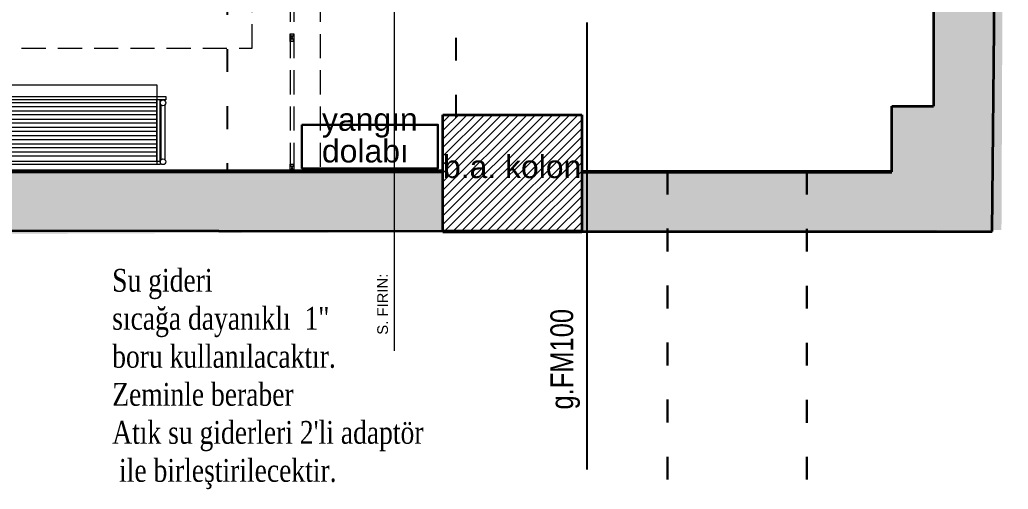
# Model space of a CAD drawing. Header units: millimetres. Extents: x 54215 to 67697, y 23496 to 56611.
# Drawn here: x 57369 to 57889, y 44462 to 44709 of the extents above; entities that cross this region are included whole.
import ezdxf

# ---------------------------------------------------------------- set-up
doc = ezdxf.new("R2010")
doc.units = ezdxf.units.MM
doc.linetypes.add('ACAD_ISO03W100', pattern=[30, 12, -18])
doc.linetypes.add('DASHED', pattern=[19.05, 12.7, -6.35])
for name, color, linetype, lineweight in [('- 0.09', 9, 'Continuous', 9), ('- 0.25', 43, 'Continuous', 25), ('- 0.30', 6, 'Continuous', 30), ('- 0.50', 30, 'Continuous', 50), ('no3_ahsap gorunus on ince', 32, 'Continuous', 13), ('no3_ahşap gorunus on kalın', 22, 'Continuous', 15), ('no3_duvar kaplama', 8, 'Continuous', 0), ('no3_duvar mevcut', 4, 'Continuous', 35), ('no3_kutuprofil kesit', 74, 'Continuous', 18), ('no3_sıhhi tesisat işaretleri', 172, 'Continuous', 0), ('no3_tefriş izdüşüm', 87, 'Continuous', 15), ('no3_yazı tefriş', 152, 'Continuous', 0)]:
    doc.layers.add(name, color=color, linetype=linetype, lineweight=lineweight)
doc.layers.add('0 rölöve', color=7, linetype='Continuous', true_color=0xf1380e)
doc.layers.add('SIH', color=4, linetype='Continuous')
doc.styles.get("Standard").update_dxf_attribs({"font": 'arial.ttf'})
doc.styles.add('YAZI', font='arial.ttf', dxfattribs={"width": 0.8, "height": 0.6})

# ---------------------------------------------------------------- blocks, each defined once
blk = doc.blocks.new('plan girişblok')
at = {"layer": '- 0.09'}
h = blk.add_hatch(dxfattribs=at)
h.set_pattern_fill('ANSI31', color=256)
h.set_pattern_definition([(45, (2446.458, 1691.4684), (-2.245064, 2.245064), [])])
h.paths.add_polyline_path([(3742.07, 3361.46), (3669.07, 3361.46), (3669.07, 3299.96), (3742.07, 3299.96)])
h.paths.add_polyline_path([(4427.57, 3356.96), (4354.07, 3356.96), (4354.07, 3295.46), (4427.57, 3295.46)])
h.paths.add_polyline_path([(5009.07, 3355.96), (4935.57, 3355.96), (4935.57, 3294.46), (5009.07, 3294.46)])
h.paths.add_polyline_path([(5006.07, 2568.46), (4933.07, 2568.46), (4933.07, 2506.96), (5006.07, 2506.96)])
h.paths.add_polyline_path([(4427.57, 2569.46), (4354.57, 2569.46), (4354.57, 2507.96), (4427.57, 2507.96)])
h.paths.add_polyline_path([(3742.07, 2563.46), (3669.07, 2563.46), (3669.07, 2501.96), (3742.07, 2501.96)])
at = {"layer": 'no3_duvar kaplama'}
h = blk.add_hatch(color=256, dxfattribs=at)
h.dxf.hatch_style = 1
h.paths.add_polyline_path([(3669.07, 2563.46), (3687.07, 2563.46), (3669.07, 2563.46), (3669.07, 2501.96), (3687.07, 2501.96), (5226.73, 2507.87), (5230.28, 3355.96), (3742.07, 3356.96), (3687.07, 3361.46), (3669.07, 3361.46), (3669.07, 3293.96), (3687.07, 3293.96), (3687.07, 3299.96), (3669.07, 3299.96), (3669.07, 3361.46), (3742.07, 3361.46), (3742.07, 3321.96), (4354.07, 3321.96), (4354.07, 3356.96), (4427.57, 3356.96), (4427.57, 3322.96), (4935.57, 3322.96), (4935.57, 3355.96), (5009.07, 3355.96), (5009.07, 3318.96), (5144.57, 3318.96), (5144.57, 3310.46), (5191.07, 3310.46), (5191.07, 2572.96), (5169.13, 2572.96), (5169.13, 2538.46), (5006.07, 2538.46), (5006.07, 2506.96), (4933.07, 2506.96), (4933.07, 2538.46), (4427.57, 2538.46), (4427.57, 2507.96), (4354.57, 2507.96), (4354.57, 2538.46), (3742.07, 2538.46), (3742.07, 2501.96), (3669.07, 2501.96)])
h.paths.add_polyline_path([(5191.07, 2684.86), (5191.07, 2661.57), (5203.3, 2661.57), (5203.3, 2684.86)], flags=17)
at = {"layer": '- 0.30', "linetype": 'ACAD_ISO03W100'}
blk.add_lwpolyline([(5051.06, 2376.58), (5051.06, 2538.46), (5124.35, 2538.46), (5124.35, 2376.58)], dxfattribs=at)
at = {"layer": '- 0.50'}
for p, q in [((5006.07, 2538.46), (5169.13, 2538.46)), ((4933.07, 2506.96), (5006.07, 2506.96))]:
    blk.add_line(p, q, dxfattribs=at)
at = {"layer": 'no3_duvar kaplama', "linetype": 'DASHED'}
for p, q in [((4832.77, 2603.46), (4832.77, 2934.26)), ((4692.53, 2603.46), (4832.77, 2603.46))]:
    blk.add_line(p, q, dxfattribs=at)
at = {"layer": 'no3_duvar kaplama'}
blk.add_line((4692.53, 2539.46), (4933.07, 2539.46), dxfattribs=at)
at = {"layer": 'no3_duvar mevcut'}
for p, q in [((5221.85, 2506.96), (5230.28, 3355.96)), ((5191.07, 3310.46), (5191.07, 2572.96)), ((5169.13, 2538.46), (5169.13, 2572.96)), ((5169.13, 2572.96), (5191.07, 2572.96)), ((4933.07, 2506.96), (4933.07, 2568.46)), ((4933.07, 2568.46), (5006.07, 2568.46)), ((5006.07, 2568.46), (5006.07, 2506.96)), ((4427.57, 2538.46), (4933.07, 2538.46)), ((4933.07, 2506.96), (4427.57, 2507.96)), ((5006.07, 2506.96), (5221.85, 2506.96))]:
    blk.add_line(p, q, dxfattribs=at)
at = {"layer": 'no3_tefriş izdüşüm', "linetype": 'DASHED'}
for p, q in [((4852.77, 2744.26), (4852.77, 2539.76)), ((4854.77, 2744.26), (4854.77, 2539.76)), ((4868.47, 2744.26), (4868.47, 2538.46)), ((4852.77, 2611.06), (4854.77, 2607.06)), ((4852.77, 2607.06), (4854.77, 2611.06)), ((4852.77, 2542.46), (4854.77, 2538.46)), ((4852.77, 2538.46), (4854.77, 2542.46))]:
    blk.add_line(p, q, dxfattribs=at)
for points in [[(4854.77, 2607.06), (4852.77, 2607.06), (4852.77, 2611.06), (4854.77, 2611.06)], [(4854.77, 2538.46), (4852.77, 2538.46), (4852.77, 2542.46), (4854.77, 2542.46)]]:
    blk.add_lwpolyline(points, close=True, dxfattribs=at)
at = {"layer": '0 rölöve'}
blk.add_text('b.a. kolon', height=12, dxfattribs=at).set_placement((4933.12, 2535.15))
blk = doc.blocks.new('ekmekrafıüstttt')
at = {"layer": 'no3_ahşap gorunus on kalın'}
for p, q in [((1429.43, 4409.46), (1429.43, 4377.26)), ((1431.23, 4409.46), (1431.23, 4377.26)), ((1514.63, 4409.46), (1514.63, 4377.26)), ((1516.43, 4409.46), (1516.43, 4377.26))]:
    blk.add_line(p, q, dxfattribs=at)
for points in [[(1429.43, 4411.26), (1516.43, 4411.26), (1516.43, 4409.46), (1429.43, 4409.46)], [(1426.43, 4377.26), (1519.43, 4377.26), (1519.43, 4375.46), (1426.43, 4375.46)]]:
    blk.add_lwpolyline(points, close=True, dxfattribs=at)
at = {"layer": 'no3_duvar kaplama'}
for p, q in [((1431.23, 4406.79, 2), (1514.63, 4406.79, 2)), ((1431.23, 4404.79, 2), (1514.63, 4404.79, 2)), ((1431.23, 4402.46, 2), (1514.63, 4402.46, 2)), ((1431.23, 4400.47, 2), (1514.63, 4400.47, 2)), ((1431.23, 4398.13, 2), (1514.63, 4398.13, 2)), ((1431.23, 4396.13, 2), (1514.63, 4396.13, 2)), ((1431.23, 4393.8, 2), (1514.63, 4393.8, 2)), ((1431.23, 4391.8, 2), (1514.63, 4391.8, 2)), ((1431.23, 4389.47, 2), (1514.63, 4389.47, 2)), ((1431.23, 4387.47, 2), (1514.63, 4387.47, 2)), ((1431.23, 4385.14, 2), (1514.63, 4385.14, 2)), ((1431.23, 4383.14, 2), (1514.63, 4383.14, 2)), ((1431.23, 4380.81, 2), (1514.63, 4380.81, 2)), ((1431.23, 4378.81, 2), (1514.63, 4378.81, 2))]:
    blk.add_line(p, q, dxfattribs=at)
at = {"layer": 'no3_kutuprofil kesit'}
for p, q in [((1426.88, 4379.83), (1426.88, 4408.68)), ((1428.98, 4379.83), (1428.98, 4408.68)), ((1516.88, 4379.83), (1516.88, 4408.68)), ((1518.98, 4379.83), (1518.98, 4408.68))]:
    blk.add_line(p, q, dxfattribs=at)
for centre in [(1427.93, 4409.76), (1517.93, 4409.76), (1427.93, 4378.76), (1517.93, 4378.76)]:
    blk.add_circle(centre, 1.5, dxfattribs=at)

msp = doc.modelspace()

# ---------------------------------------------------------------- linework, layer by layer
at = {"layer": '- 0.25', "linetype": 'ACAD_ISO03W100'}
for p, q in [((57478.335, 45413.453), (57478.335, 44628.953)), ((57598.835, 44657.453), (57598.835, 45383.453))]:
    msp.add_line(p, q, dxfattribs=at)
at = {"layer": '- 0.30'}
msp.add_lwpolyline([(57517.7, 44653.709), (57589.2, 44653.709), (57589.2, 44630.709), (57517.7, 44630.709)], close=True, dxfattribs=at)
at = {"layer": 'no3_ahsap gorunus on ince', "elevation": -2}
msp.add_lwpolyline([(57357.954, 44632.716), (57357.954, 44674.716), (57441.354, 44674.716), (57441.354, 44632.716)], close=True, dxfattribs=at)
at = {"layer": 'no3_sıhhi tesisat işaretleri'}
msp.add_line((57566.273, 44771.33, 0.34), (57566.273, 44534.765, 0.34), dxfattribs=at)
at = {"layer": 'SIH', "color": 3, "linetype": 'Continuous'}
msp.add_line((57667.42, 44707.397), (57667.42, 44472.266), dxfattribs=at)

# ---------------------------------------------------------------- block references
at = {"layer": '0 rölöve'}
msp.add_blockref('plan girişblok', (52658.765, 42090.494), dxfattribs=at)
at = {"layer": '0 rölöve', "rotation": 180}
msp.add_blockref('ekmekrafıüstttt', (58872.586, 49043.972, -2), dxfattribs=at)

# ---------------------------------------------------------------- texts
at = {"layer": '0 rölöve'}
for s, p in [('yangın', (57528.245, 44650.498)), ('dolabı', (57528.245, 44633.855))]:
    msp.add_text(s, height=12, dxfattribs=at).set_placement(p)
at = {"layer": 'no3_sıhhi tesisat işaretleri', "insert": (57557.324, 44543.201, 0.34), "char_height": 5.6, "width": 85.24345, "attachment_point": 1, "rotation": 90.13708}
msp.add_mtext('{\\fArial|b0|i0|c162|p34;S. FIRIN:}', dxfattribs=at)
at = {"layer": 'no3_yazı tefriş', "insert": (57417.957, 44519.9), "char_height": 12, "width": 520.26507, "attachment_point": 4, "style": 'YAZI'}
msp.add_mtext('\\A1;{\\fTimes New Roman|b0|i0|c162|p18;Su gideri \\Psıcağa dayanıklı  1"\\Pboru kullanılacaktır.\\fTimes New Roman|b0|i0|c0|p18;\\PZ\\fTimes New Roman|b0|i0|c162|p18;eminle beraber\\PAtık su giderleri 2\'li adaptör\\P ile birleştirilecektir.}', dxfattribs=at)
at = {"layer": 'SIH', "color": 3, "linetype": 'Continuous', "insert": (57656.132, 44530.331, 0), "char_height": 12, "width": 65.25724, "attachment_point": 5, "rotation": 90, "style": 'YAZI'}
msp.add_mtext('g.FM100', dxfattribs=at)

doc.saveas('drawing.dxf')
